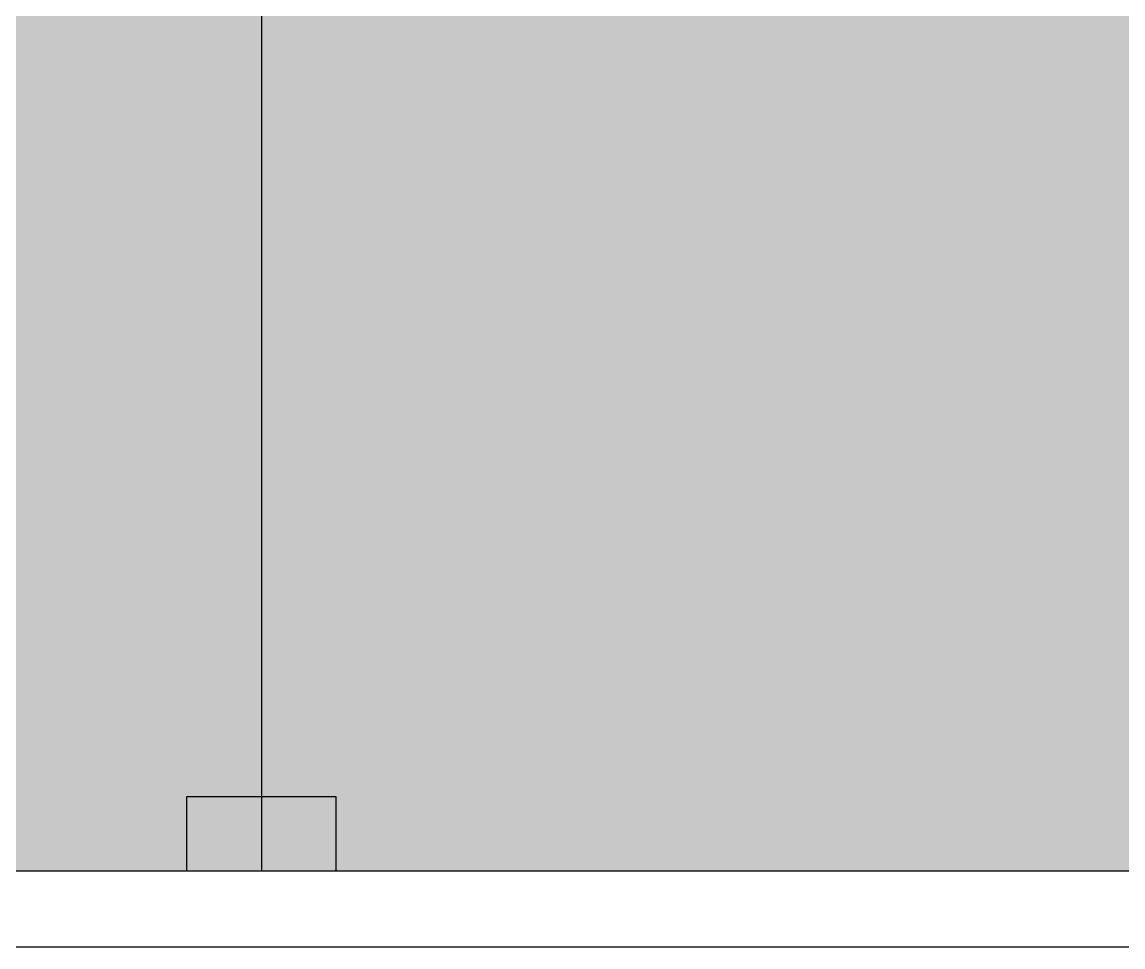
# Model space of a CAD drawing. Header units: millimetres. Extents: x -249630 to 95394, y -188036 to 109963.
# Drawn here: x -95761 to -95040, y 81622 to 82229 of the extents above; entities that cross this region are included whole.
import ezdxf

# ---------------------------------------------------------------- set-up
doc = ezdxf.new("R2010")
doc.units = ezdxf.units.MM
for name, color, linetype in [('Layer1', 2, 'Continuous'), ('SOMBRA', 252, 'Continuous'), ('VEREDA', 1, 'Continuous')]:
    doc.layers.add(name, color=color, linetype=linetype)

msp = doc.modelspace()

# ---------------------------------------------------------------- hatches: boundary and pattern name
at = {"layer": 'SOMBRA'}
h = msp.add_hatch(color=8, dxfattribs=at)
h.set_gradient(color1=(122, 133, 132), one_color=1, tint=1, name='INVCURVED')
h.paths.add_polyline_path([(-95604.336, 83072.348), (-96282.461, 83072.348), (-96282.461, 81672.348), (-95604.336, 81672.348)])
h.paths.add_polyline_path([(-94926.211, 83072.348), (-95604.336, 83072.348), (-95604.336, 81672.348), (-94926.211, 81672.348)])
h.paths.add_polyline_path([(-94248.086, 83072.348), (-94926.211, 83072.348), (-94926.211, 81672.348), (-94248.086, 81672.348)])
h.paths.add_polyline_path([(-93569.961, 83072.348), (-94248.086, 83072.348), (-94248.086, 81672.348), (-93569.961, 81672.348)])

# ---------------------------------------------------------------- linework, layer by layer
at = {"layer": 'Layer1'}
msp.add_lwpolyline([(-96332.461, 81622.348), (-93519.961, 81622.348)], dxfattribs=at)
at = {"layer": 'VEREDA'}
for points in [[(-95604.336, 83072.348), (-95604.336, 81672.348)], [(-95653.086, 81672.348), (-95653.086, 81721.098), (-95555.586, 81721.098), (-95555.586, 81672.348)], [(-96282.461, 81672.348), (-93569.961, 81672.348)]]:
    msp.add_lwpolyline(points, dxfattribs=at)

doc.saveas('drawing.dxf')
